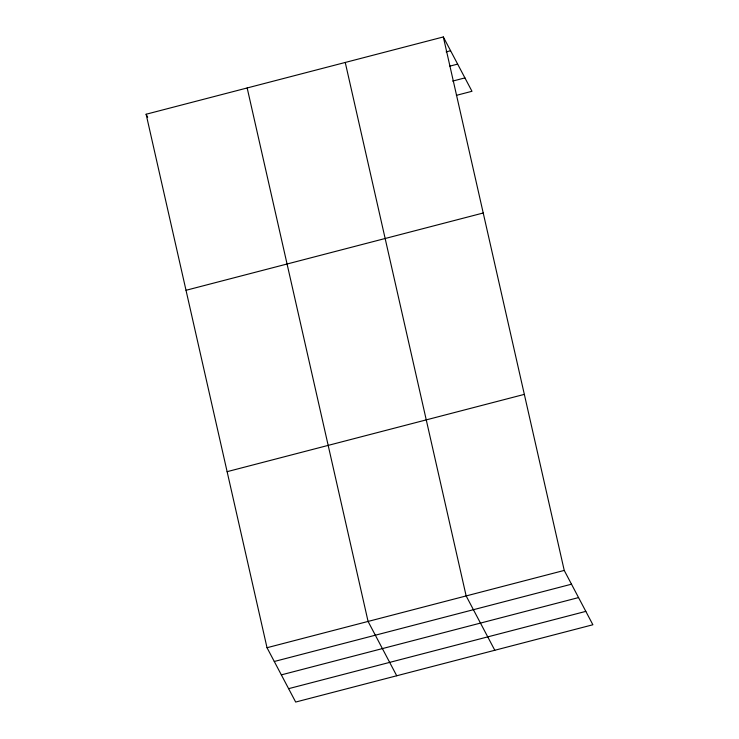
<?xml version="1.0" encoding="UTF-8"?>
<svg xmlns="http://www.w3.org/2000/svg" width="739" height="739" viewBox="0 0 739 739"><rect width="100%" height="100%" fill="white"/><g stroke="black" fill="none" stroke-linecap="round" stroke-linejoin="round"><path stroke-width="1.11" d="M443.326 36.95L564.236 570.425L592.881 624.76L295.674 702.05L267.019 647.715L146.119 114.24L443.326 36.95L471.981 91.285L456.369 95.349M446.134 51.887L450.596 50.732M449.848 66.14L457.644 64.117M452.656 81.096L464.923 77.9M186.016 290.288L483.223 212.998M227.122 471.667L524.33 394.377M267.019 647.715L564.236 570.425M274.289 661.488L571.496 584.198M281.347 674.873L578.554 597.583M288.616 688.665L585.824 611.375M494.807 650.265L466.152 595.93L345.252 62.455M146.119 114.24L147.68 117.196M396.723 675.769L368.077 621.434L247.168 87.959"/></g></svg>
